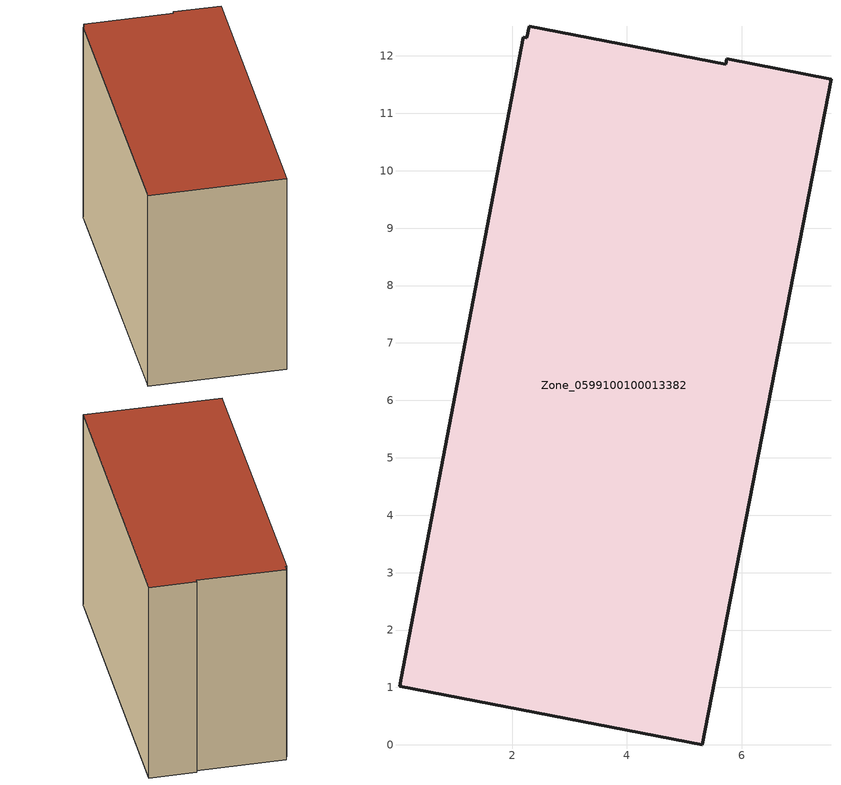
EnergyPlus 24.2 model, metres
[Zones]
Zone_0599100100013382
 floor ground (C_G): 0.04,1.02 0.07,1.17 2.19,12.33 2.26,12.32 2.3,12.52 5.72,11.85 5.74,11.95 7.56,11.6 5.31,0 z0
 wall outside (C_F): 7.56,11.6 5.74,11.95 5.72,11.85 2.3,12.52 2.26,12.32 2.19,12.33 0.07,1.17 0.04,1.02 5.31,0 7.56,11.6 z0:8.72
 roof outside (C_R): 0.07,1.17 0.04,1.02 5.31,0 7.56,11.6 5.74,11.95 5.72,11.85 2.3,12.52 2.26,12.32 2.19,12.33 z8.72
[BUILDING]
Pand.0599100100013382: North Axis=0; Terrain=City; Loads Convergence Tolerance Value=0.04; Temperature Convergence Tolerance Value=0.4; Solar Distribution=FullExterior; Maximum Number of Warmup Days=25; Minimum Number of Warmup Days=1
[Site:Location]
Rotterdam.The.Hague.AP_ZH_NLD Design_Conditions: Latitude=51.96; Longitude=4.45; Time Zone=1; Elevation=-4.5
[SITE:GROUNDTEMPERATURE:BUILDINGSURFACE]
18, 18, 18, 18, 18, 18, 18, 18, 18, 18, 18, 18
[MATERIAL] Thermal Absorptance=0.9; Solar Absorptance=0.7; Visible Absorptance=0.7
Name | Roughness | Thickness | Conductivity | Density | Specific Heat
G.TI.2015-2018 | MediumSmooth | 0.15 | 0.0428571 | 540 | 1210
F.TI.2015-2018 | Rough | 0.3 | 0.0666667 | 1920 | 840
R.TI.2015-2018 | MediumRough | 0.2 | 0.0333333 | 1500 | 1000
[CONSTRUCTION]
C_G: G.TI.2015-2018
C_F: F.TI.2015-2018
C_R: R.TI.2015-2018
[ZONE]
Zone_0599100100013382: Type=1; Multiplier=1; Ceiling Height=Autocalculate; Volume=Autocalculate; Floor Area=autocalculate; Part of Total Floor Area=Yes
[ZONEINFILTRATION:DESIGNFLOWRATE]
Infil_Zone_0599100100013382: Zone or ZoneList or Space or SpaceList=Zone_0599100100013382; Schedule=AlwaysOn; Design Flow Rate Calculation Method=Flow/Area; Flow Rate per Floor Area=0.0015; Constant Term Coefficient=1; Temperature Term Coefficient=0; Velocity Term Coefficient=0; Velocity Squared Term Coefficient=0
[HVACTEMPLATE:ZONE:IDEALLOADSAIRSYSTEM]
Zone_0599100100013382: Maximum Heating Supply Air Temperature=50; Minimum Cooling Supply Air Temperature=13; Maximum Heating Supply Air Humidity Ratio=0.0156; Minimum Cooling Supply Air Humidity Ratio=0.0077; Heating Limit=NoLimit; Cooling Limit=NoLimit; Dehumidification Control Type=ConstantSensibleHeatRatio; Cooling Sensible Heat Ratio=0.7; Dehumidification Setpoint=60; Humidification Control Type=None; Humidification Setpoint=30; Outdoor Air Method=None; Outdoor Air Flow Rate per Person=0.00944; Outdoor Air Flow Rate per Zone Floor Area=0; Outdoor Air Flow Rate per Zone=0; Demand Controlled Ventilation Type=None; Outdoor Air Economizer Type=NoEconomizer; Heat Recovery Type=None; Sensible Heat Recovery Effectiveness=0.7; Latent Heat Recovery Effectiveness=0.65
[ZONECONTROL:THERMOSTAT]
ThermostatControl_Zone_0599100100013382: Zone or ZoneList=Zone_0599100100013382; Control Type Schedule=DualSetpointControlType; Control 1=Thermostat_Zone_0599100100013382; Temperature Difference Between Cutout And Setpoint=0
[THERMOSTATSETPOINT:DUALSETPOINT]
Thermostat_Zone_0599100100013382: Heating Setpoint Temperature Schedule=HeatingSetpoint_Zone_0599100100013382; Cooling Setpoint Temperature Schedule=CoolingSetpoint_Zone_0599100100013382
[SCHEDULE:COMPACT]
HeatingSetpoint_Zone_0599100100013382: Through: 12/31, For: AllDays, Until: 24:00, 21
CoolingSetpoint_Zone_0599100100013382: Through: 12/31, For: AllDays, Until: 24:00, 24
DualSetpointControlType: Through: 12/31, For: AllDays, Until: 24:00, 4
AlwaysOn: Through: 12/31, For: AllDays, Until: 24:00, 1
